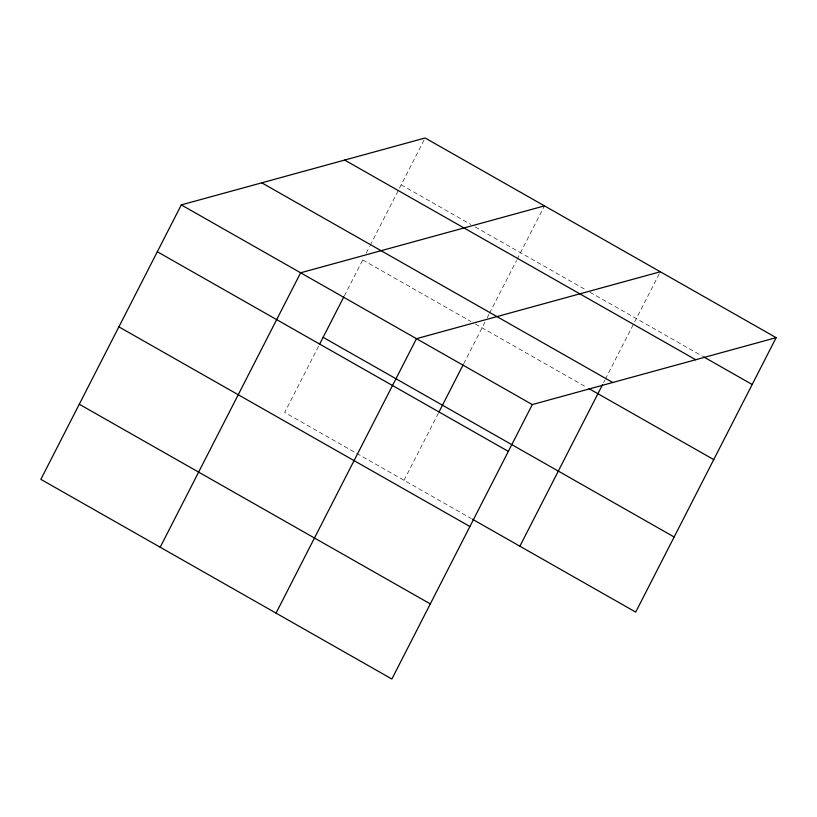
<?xml version="1.0" encoding="UTF-8"?>
<svg xmlns="http://www.w3.org/2000/svg" width="817" height="817" viewBox="0 0 817 817"><rect width="100%" height="100%" fill="white"/><g stroke="black" fill="none" stroke-linecap="round" stroke-linejoin="round"><path stroke-width="0.61" stroke-dasharray="4.08 3.06" d="M318.538 346.296L284.694 412.432L471.338 518.601M344.365 295.825L363.871 257.702M366.169 253.209L369.611 246.489M370.183 245.366L425.126 137.991M404.037 480.314L438.453 413.055M463.709 363.718L484.941 322.215M487.238 317.731L488.954 314.371M489.536 313.248L516.497 260.562M517.069 259.438L544.479 205.874M603.651 382.499L604.794 380.262M605.366 379.139L660.31 271.765M401.167 184.826L470.786 224.43M475.198 226.942L585.595 289.739M590.007 292.251L702.538 356.253M362.728 259.939L471.021 321.541M475.443 324.053L586.882 387.442"/><path stroke-width="1.23" d="M776.15 337.656L425.126 137.991L181.292 204.904L40.85 479.344L391.874 679.009L532.306 404.568L776.15 337.656L635.708 612.096L472.44 519.224M160.193 547.227L300.636 272.786L544.479 205.874M319.682 344.049L343.783 296.949M276.034 613.118L416.476 338.677L660.31 271.765M439.035 411.931L463.137 364.831M519.878 546.205L602.497 384.746M703.641 356.886L752.181 384.49M344.662 160.071L695.686 359.735M261.757 182.824L612.781 382.489M589.088 388.688L713.741 459.603M181.292 204.904L532.306 404.568M323.123 337.329L674.148 536.983M157.324 251.738L508.337 451.403M118.884 326.851L469.908 526.516M79.29 404.241L430.304 603.896"/></g></svg>
